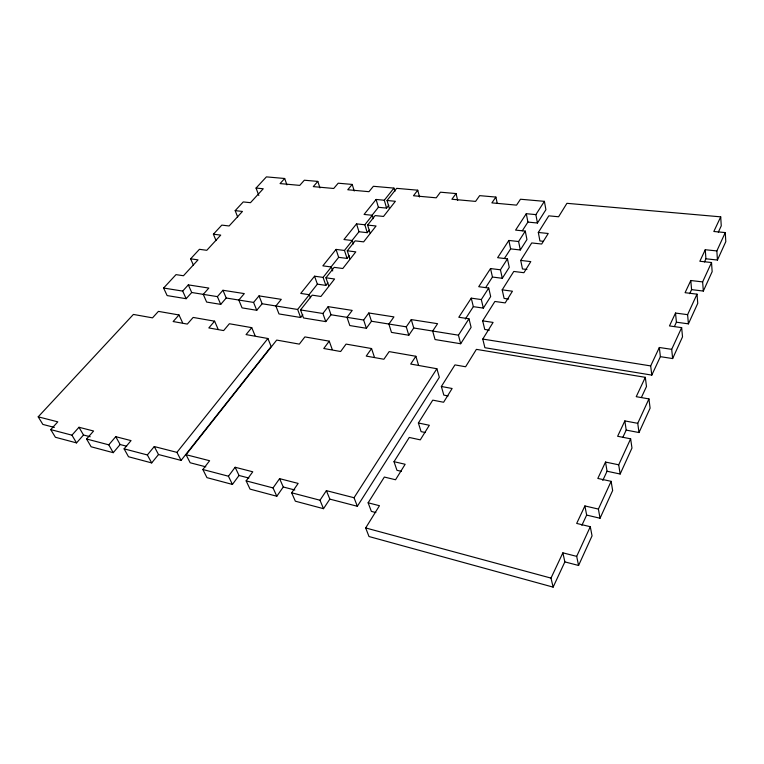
<?xml version="1.0" encoding="UTF-8"?>
<svg xmlns="http://www.w3.org/2000/svg" width="764" height="764" viewBox="0 0 764 764"><rect width="100%" height="100%" fill="white"/><g stroke="black" fill="none" stroke-linecap="round" stroke-linejoin="round"><path stroke-width="1.15" d="M578.577 565.475L576.686 556.373L562.877 552.83L564.863 561.893L578.577 565.475L592.043 535.86L590.295 526.711L576.686 523.426L584.899 505.94L598.393 509.072L600.055 518.24L586.656 515.079L584.899 505.94M600.055 518.24L612.652 490.526L611.124 481.33L597.82 478.436L605.518 462.058L618.706 464.808L620.158 474.024L607.055 471.235L605.518 462.058M620.158 474.024L631.971 448.038L630.634 438.813L617.627 436.273L624.847 420.907L637.739 423.323L639.01 432.548L626.203 430.094L624.847 420.907M639.01 432.548L650.107 408.148L648.942 398.913L636.231 396.678L645.322 377.33L476.392 349.358L465.601 366.768L454.943 364.896L441.363 386.479L443.827 395.122L448.115 395.943M489.361 330.172L484.758 329.456L482.676 320.851L493.086 322.427L482.772 339.063L484.892 347.716L651.797 375.105L660.382 356.664L672.645 358.564L682.519 336.848L681.65 327.641L669.465 325.932L675.519 313.049L687.6 314.663L697.007 294.169L685.079 292.688L690.799 280.512L702.632 281.906L711.523 262.529L699.843 261.259L705.258 249.732L716.852 250.926L725.265 232.581L713.834 231.492L720.71 216.852L566.926 203.32L558.589 216.766L548.791 215.84L538.324 232.457L539.928 240.947L543.204 241.3M674.421 326.495L676.417 322.198L688.421 323.86L697.752 303.337L697.007 294.169M689.691 293.691L691.582 289.623L703.338 291.065L712.153 271.659L711.523 262.529M704.465 261.947L705.926 258.795L717.444 260.037L725.8 241.644L725.265 232.581M576.686 556.373L590.295 526.711M598.393 509.072L611.124 481.33M618.706 464.808L630.634 438.813M637.739 423.323L648.942 398.913M672.645 358.564L671.69 349.349L681.65 327.641M441.363 386.479L452.126 388.494L443.597 402.256L432.758 400.135L418.376 422.989L429.33 425.271L420.286 439.854L409.265 437.457L394.014 461.685L405.149 464.273L395.551 479.754L384.34 477.051L368.133 502.798L379.46 505.711L365.679 527.943L369.002 536.529L553.126 587.124L564.863 561.893M581.872 525.346L586.656 515.079M602.777 480.441L607.055 471.235M622.87 437.266L626.203 430.094M641.483 397.27L646.487 386.517L645.322 377.33M718.332 232.141L721.254 225.857L720.71 216.852M553.126 587.124L550.997 578.1L562.877 552.83M651.797 375.105L650.68 365.908L659.342 347.486L671.69 349.349M482.676 320.851L494.881 301.465L505.185 302.907L512.434 291.218L502.196 289.842L504.106 298.418L508.623 299.049M502.196 289.842L513.78 271.449L523.913 272.71L530.789 261.613L520.723 260.419L522.471 268.957L526.921 269.501M520.723 260.419L531.725 242.942L541.686 244.031L548.227 233.488L538.324 232.457M329.838 499.112L323.516 508.69L319.992 500.229L326.381 490.641L329.838 499.112L357.342 506.274L439.338 377.32L436.884 368.735L410.698 364.046L415.874 356.272L389.162 351.612L383.891 359.252L366.233 356.091L371.562 348.546L346.063 344.096L340.648 351.516L323.774 348.499L329.246 341.164L304.874 336.914L299.326 344.125L276.692 340.076L186.053 454.695L190.179 462.764L205.822 466.833M328.711 285.793L325.942 277.79L334.575 278.994L320.909 296.47L312.209 295.152L300.529 309.926L303.528 317.967L325.789 321.615L322.886 313.498L328.157 306.651L352.214 310.404L347.018 317.356L349.807 325.559L366.376 328.272L363.654 320.021L368.792 312.982L393.938 316.898L388.876 324.051L391.474 332.397L408.797 335.234L406.276 326.839L411.28 319.6L437.581 323.688L432.672 331.051L435.05 339.541L460.682 343.752L471.111 327.345L468.962 318.789L458.801 317.251L471.254 298.151L481.31 299.564L488.712 288.038L478.713 286.701L490.526 268.565L500.43 269.797L507.458 258.853L497.622 257.688L508.853 240.45L518.594 241.519L525.279 231.11L515.595 230.107L526.291 213.7L535.87 214.617L544.398 201.343L520.475 199.232L516.55 205.134L491.882 202.88L495.893 197.074L479.649 195.641L475.58 201.4L451.896 199.242L456.051 193.569L440.436 192.194L436.234 197.819L413.477 195.746L417.746 190.198L396.669 188.345L387.061 200.502L389.315 208.371M465.324 319.085L473.336 306.66L483.345 308.102L490.679 296.566L488.712 288.038M485.665 287.55L492.455 277.036L502.301 278.297L509.263 267.343L507.458 258.853M504.431 258.471L510.619 248.883L520.313 249.971L526.94 239.552L525.279 231.11M522.299 230.785L527.914 222.076L537.445 223.021L545.907 209.718L544.398 201.343M357.342 506.274L354.038 497.727L436.884 368.735M460.682 343.752L458.438 335.176L468.962 318.789M408.797 335.234L413.744 327.995L411.28 319.6M323.516 508.69L295.334 501.184L291.667 492.799L298.151 483.411L279.586 478.656L273.044 487.919L276.807 496.247L283.282 486.993L279.586 478.656M366.376 328.272L371.466 321.233L368.792 312.982M276.807 496.247L250.038 489.113L246.142 480.862L252.769 471.789L235.131 467.262L228.446 476.22L232.428 484.424L239.036 475.475L235.131 467.262M325.789 321.615L331.013 314.758L328.157 306.651M232.428 484.424L206.958 477.643L202.861 469.507L209.613 460.73L186.053 454.695M193.445 265.261L190.628 258.824L198.029 259.865L183.456 275.747L176.016 274.629L163.611 288.038L182.691 291.084L188.316 284.877L191.716 292.497L217.396 296.633L222.945 290.272L226.22 298.008L253.562 302.42L259.015 295.888L281.286 299.354L275.88 305.982L278.984 313.937L300.644 317.49L302.811 314.72M308.723 295.057L317.375 284.151L325.865 285.383L327.918 282.776M330.688 267.39L338.662 257.334L347.057 258.413L349.186 255.701M351.65 240.985L358.984 231.74L367.264 232.676L369.298 230.088M371.38 216.117L378.39 207.292L386.574 208.104L388.781 205.296M182.558 322.656L178.986 314.959L158.415 311.378L152.513 317.853L133.394 314.434L38.2 416.829L57.806 421.843L50.739 429.607L71.94 435.165L78.978 427.267L93.59 431.011L86.58 439.004L108.775 444.829L115.746 436.683L131.045 440.608L124.102 448.85L147.366 454.952L154.261 446.548L158.511 454.523L181.097 460.396L271.172 346.531L267.916 338.5L246.056 334.594L251.748 327.651L255.042 335.606M325.942 277.79L334.193 267.352L342.788 268.508L355.804 251.862L347.276 250.802L349.864 258.767M347.276 250.802L355.145 240.861L363.635 241.863L376.05 225.991L367.627 225.074L370.043 232.991M367.627 225.074L375.134 215.582L383.518 216.441L395.38 201.285L387.061 200.502M300.644 317.49L297.635 309.468L309.324 294.723L300.739 293.424L314.558 276.196L323.086 277.389L331.347 266.98L322.857 265.843L336.036 249.408L344.459 250.458L352.328 240.526L343.953 239.533L356.521 223.862L364.839 224.769L372.364 215.295L364.075 214.436L376.089 199.461L384.302 200.235L393.938 188.097L373.376 186.292L368.974 191.688L347.754 189.758L352.214 184.43L354.238 191.019M154.261 446.548L176.933 452.364L267.916 338.5M124.102 448.85L128.514 456.748L151.692 462.917L158.511 454.523M222.945 290.272L244.308 293.596L238.817 300.061L242.064 307.882L256.752 310.289L262.157 303.757L297.635 309.468M86.58 439.004L91.126 446.778L113.244 452.68L120.139 444.533L126.671 446.233M218.036 328.998L214.598 321.176L208.82 327.928L223.632 330.583L229.372 323.745L251.748 327.651M188.316 284.877L208.83 288.076L203.253 294.369L206.633 302.067L220.729 304.378L226.22 298.008M319.954 187.887L317.824 181.402L313.278 186.617L333.715 188.479L338.204 183.198L352.214 184.43M50.739 429.607L55.4 437.266L76.543 442.9L83.505 435.002L90.219 436.75M178.986 314.959L173.132 321.539L187.323 324.079L193.158 317.432L214.598 321.176M163.611 288.038L167.135 295.582L186.149 298.705L191.716 292.497M286.92 184.869L284.685 178.489L280.054 183.589L299.746 185.385L304.33 180.218L317.824 181.402M190.628 258.824L199.423 249.312L206.796 250.306L220.729 235.111L213.395 234.204L216.05 240.612M213.395 234.204L221.808 225.113L229.114 225.972L242.455 211.437L235.178 210.644L237.68 217.024M235.178 210.644L243.238 201.935L250.477 202.68L263.255 188.756L256.055 188.068L258.805 195.469M256.055 188.068L266.407 176.876L284.685 178.489M300.529 309.926L322.886 313.498M331.013 314.758L363.654 320.021M371.466 321.233L406.276 326.839M413.744 327.995L458.438 335.176M482.772 339.063L650.68 365.908M425.433 432.548L421.079 431.622L418.376 422.989M401.396 471.359L396.965 470.309L394.014 461.685M326.381 490.641L354.038 497.727M54.349 427.41L42.86 424.421L38.2 416.829M239.036 475.475L248.911 478.054M283.282 486.993L294.828 490.001M375.869 512.558L371.361 511.383L368.133 502.798M202.861 469.507L228.446 476.22M246.142 480.862L273.044 487.919M291.667 492.799L319.992 500.229M365.679 527.943L550.997 578.1M71.94 435.165L76.543 442.9M78.978 427.267L83.505 435.002M108.775 444.829L113.244 452.68M115.746 436.683L120.139 444.533M147.366 454.952L151.692 462.917M176.933 452.364L181.097 460.396M182.691 291.084L186.149 298.705M217.396 296.633L220.729 304.378M253.562 302.42L256.752 310.289M259.015 295.888L262.157 303.757M309.324 294.723L310.413 297.731M329.246 341.164L332.206 349.377M314.558 276.196L317.375 284.151M323.086 277.389L325.865 285.383M331.347 266.98L332.703 270.962M336.036 249.408L338.662 257.334M371.562 348.546L374.322 356.903M344.459 250.458L347.057 258.413M352.328 240.526L353.417 243.936M356.521 223.862L358.984 231.74M364.839 224.769L367.264 232.676M415.874 356.272L418.414 364.772M372.364 215.295L373.376 218.676M376.089 199.461L378.39 207.292M384.302 200.235L386.574 208.104M393.938 188.097L394.873 191.458M417.746 190.198L419.541 196.988M471.254 298.151L473.336 306.66M456.051 193.569L457.693 200.483M481.31 299.564L483.345 308.102M490.526 268.565L492.455 277.036M500.43 269.797L502.301 278.297M495.893 197.074L497.202 203.224M508.853 240.45L510.619 248.883M518.594 241.519L520.313 249.971M526.291 213.7L527.914 222.076M535.87 214.617L537.445 223.021M659.342 347.486L660.382 356.664M675.519 313.049L676.417 322.198M687.6 314.663L688.421 323.86M690.799 280.512L691.582 289.623M702.632 281.906L703.338 291.065M705.258 249.732L705.926 258.795M716.852 250.926L717.444 260.037"/></g></svg>
